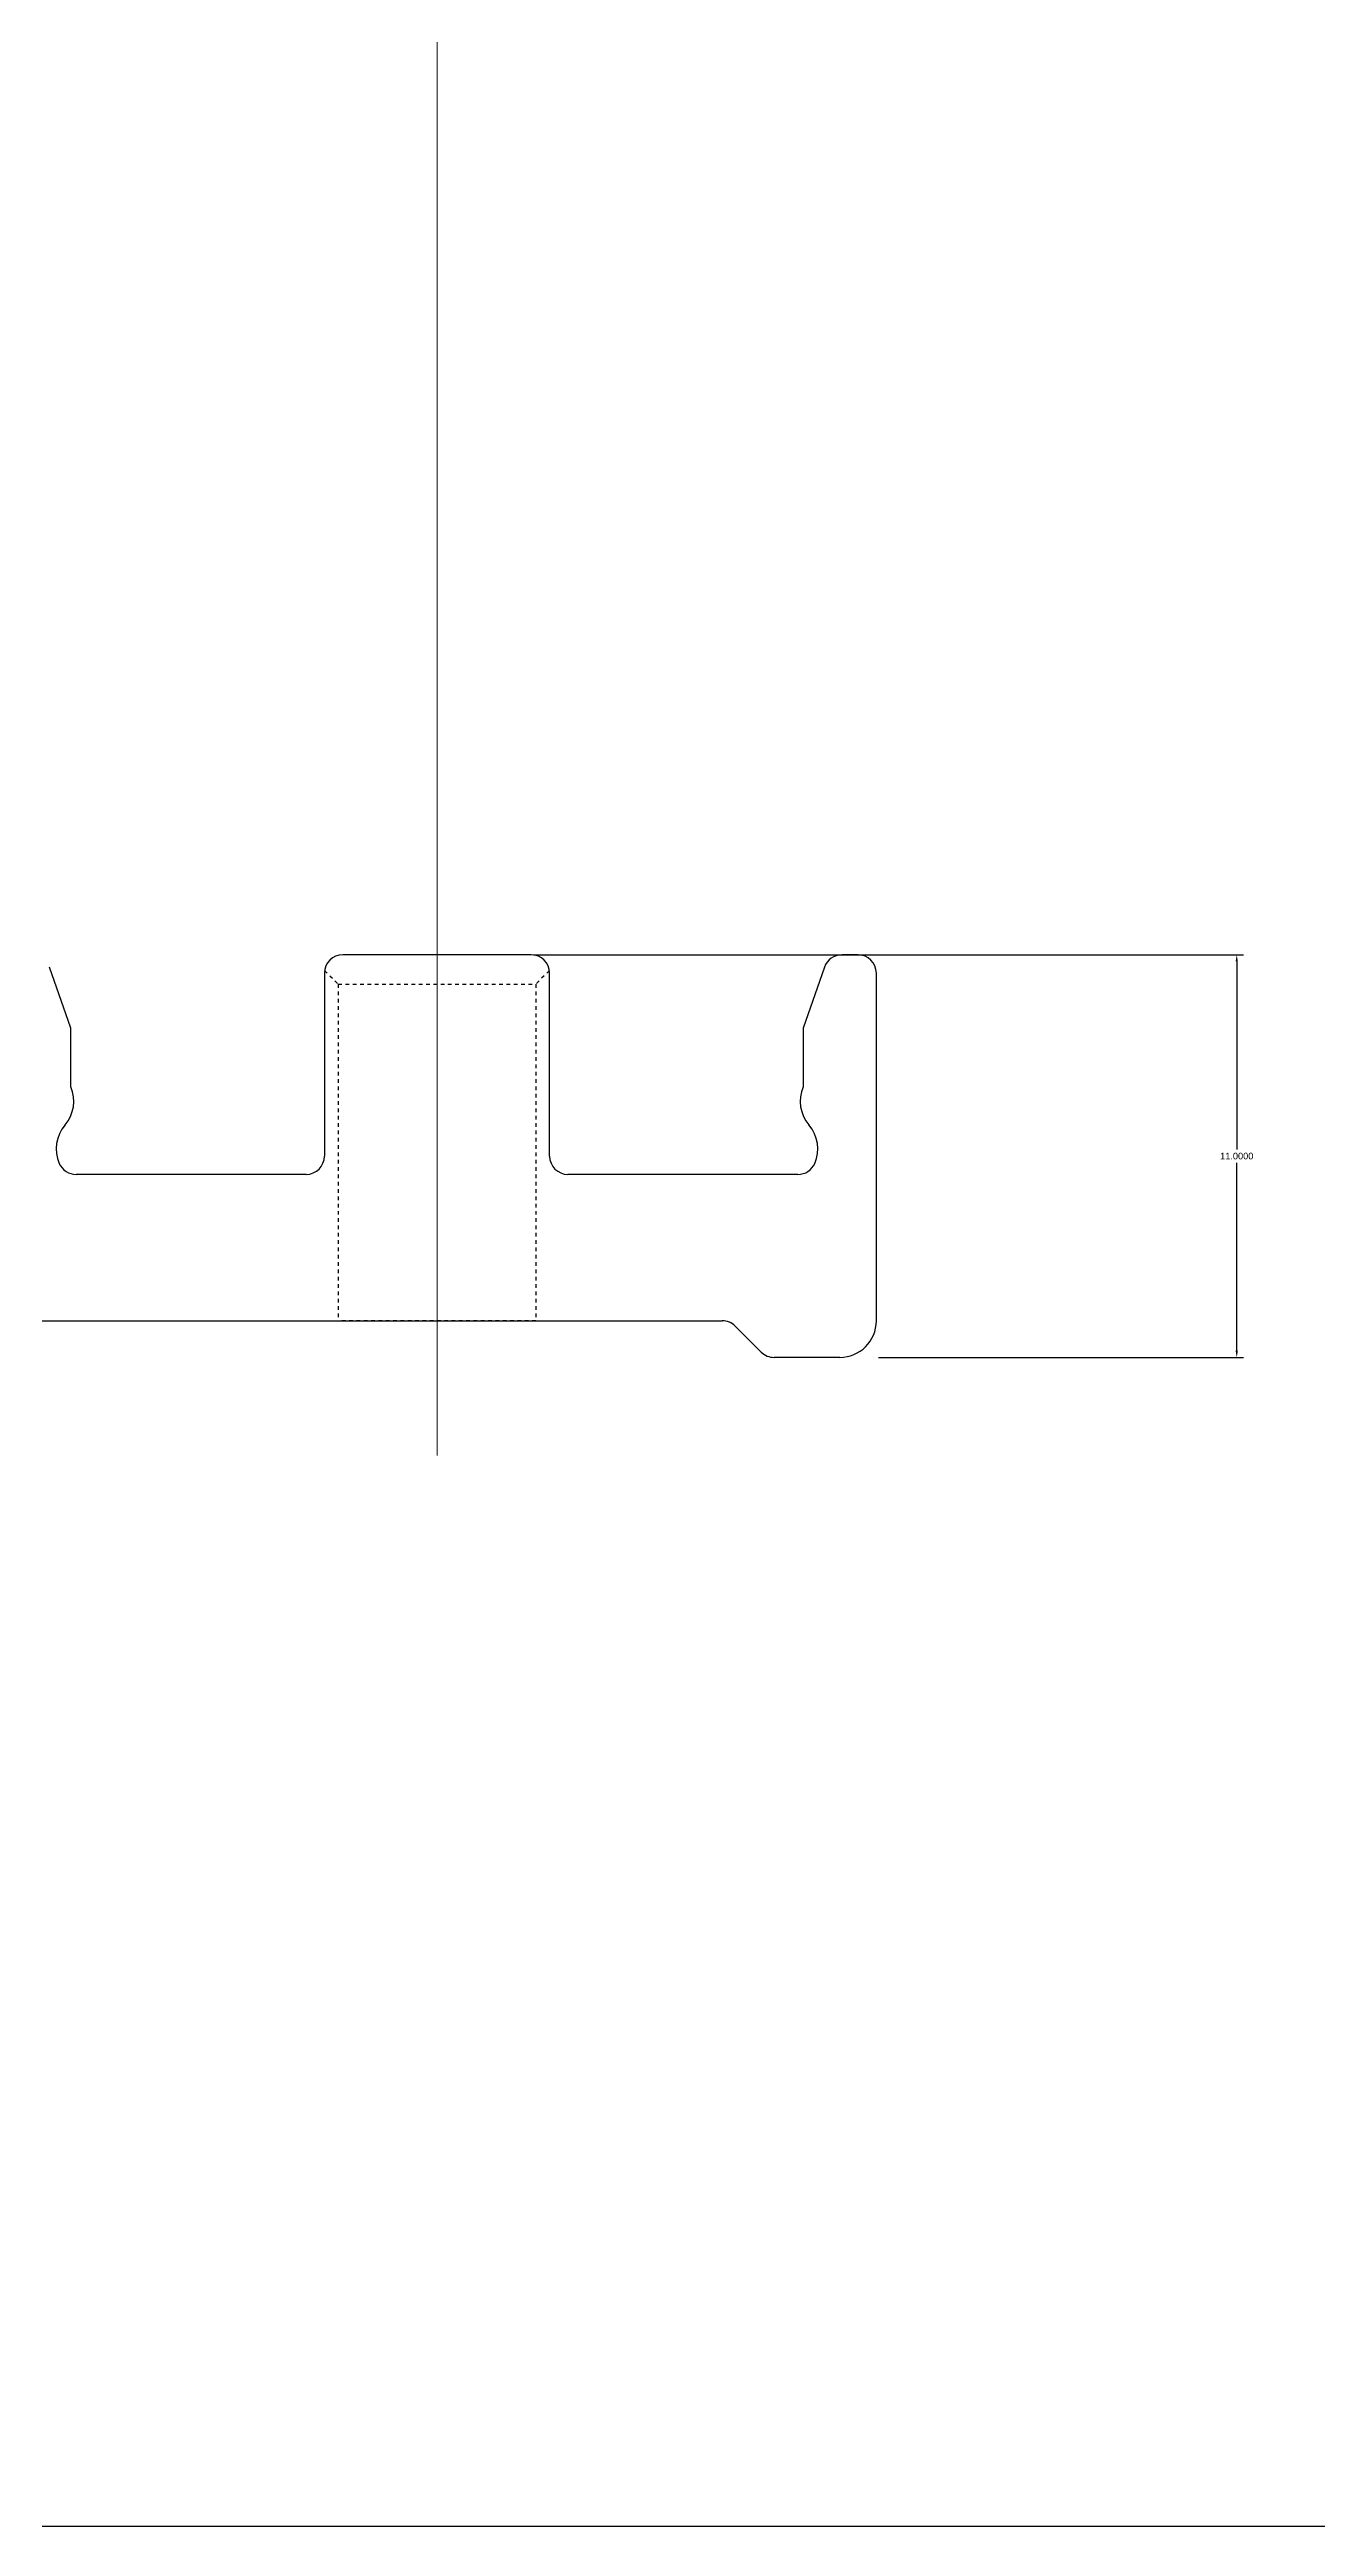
# Model space of a CAD drawing. Header units: millimetres. Extents: x 1927 to 14264, y 1863 to 5555.
# Drawn here: x 7393.7 to 7428.3, y 1920.5 to 1988.2 of the extents above; entities that cross this region are included whole.
import ezdxf

# ---------------------------------------------------------------- set-up
doc = ezdxf.new("R2010")
doc.units = ezdxf.units.MM
doc.linetypes.add('HIDDEN', pattern=[0.2, 0.1, -0.1])
doc.layers.add('02___PRT_ALL_AXES', color=7, linetype='Continuous')
doc.layers.add('DEFAULT_2', color=8, linetype='HIDDEN')
doc.styles.get("Standard").update_dxf_attribs({"font": 'arial.ttf'})
doc.dimstyles.get("Standard").update_dxf_attribs({"dimtxt": 0.18, "dimasz": 0.18, "dimexe": 0.18, "dimexo": 0.0625, "dimgap": 0.09, "dimtad": 0, "dimtih": 1, "dimtoh": 1, "dimdec": 4, "dimzin": 0, "dimdsep": 46, "dimtxsty": 'Standard', "dimcen": 0.09, "dimadec": 0, "dimazin": 0, "dimtfac": 1, "dimtdec": 4, "dimtofl": 0, "dimtmove": 0, "dimatfit": 3, "dimfxl": 1, "dimtolj": 1, "dimtzin": 0, "dimarcsym": 0})

# ---------------------------------------------------------------- blocks, each defined once
blk = doc.blocks.new('*D360')
at = {"color": 0, "lineweight": -2, "transparency": 16777216}
for p, q in [((7406.886, 1963.464), (7426.272, 1963.464)), ((7426.092, 1963.284), (7426.092, 1958.146)), ((7426.092, 1952.644), (7426.092, 1957.782)), ((7416.311, 1952.464), (7426.272, 1952.464))]:
    blk.add_line(p, q, dxfattribs=at)
at = {"color": 0, "transparency": 16777216}
for points in [[(7426.062, 1963.284), (7426.122, 1963.284), (7426.092, 1963.464)], [(7426.062, 1952.644), (7426.122, 1952.644), (7426.092, 1952.464)]]:
    blk.add_solid(points, dxfattribs=at)
at = {"layer": 'Defpoints', "color": 0, "transparency": 16777216}
for p in [(7406.824, 1963.464), (7416.249, 1952.464), (7426.092, 1952.464)]:
    blk.add_point(p, dxfattribs=at)
at = {"color": 0, "lineweight": 5, "transparency": 16777216, "insert": (7426.092, 1957.964), "char_height": 0.18, "attachment_point": 5}
blk.add_mtext('\\A1;11.0000', dxfattribs=at)

msp = doc.modelspace()

# ---------------------------------------------------------------- linework, layer by layer
at = {"color": 1, "lineweight": 5}
msp.add_line((7404.24855, 1949.78677), (7404.24855, 2089.11288), dxfattribs=at)
at = {"color": 7, "linetype": 'Continuous'}
for p, q in [((7406.82355, 1963.46371), (7401.67355, 1963.46371)), ((7415.74855, 1963.46371), (7415.30329, 1963.46371)), ((7394.24855, 1961.46371), (7393.66574, 1963.12888)), ((7401.17355, 1962.96371), (7401.17355, 1957.96371)), ((7407.32355, 1957.96371), (7407.32355, 1962.96371)), ((7414.83136, 1963.12888), (7414.24855, 1961.46371)), ((7416.24855, 1953.46371), (7416.24855, 1962.96371)), ((7394.24855, 1959.85563), (7394.24855, 1961.46371)), ((7414.24855, 1961.46371), (7414.24855, 1959.85563)), ((7400.67355, 1957.46371), (7394.39036, 1957.46371)), ((7414.10674, 1957.46371), (7407.82355, 1957.46371)), ((7392.45565, 1953.46371), (7412.04144, 1953.46371)), ((7412.39499, 1953.31726), (7413.1021, 1952.61016)), ((7415.24855, 1952.46371), (7413.45565, 1952.46371))]:
    msp.add_line(p, q, dxfattribs=at)
msp.add_lwpolyline([(7288.3628, 2137.05307), (7593.07869, 2137.05307), (7593.07869, 1920.52023), (7288.3628, 1920.52023)], close=True)
for centre, radius, start, end in [((7401.67355, 1962.96371), 0.5, 90, 180), ((7406.82355, 1962.96371), 0.5, 0, 90), ((7415.30329, 1962.96371), 0.5, 90, 160.7099538), ((7415.74855, 1962.96371), 0.5, 0, 90), ((7393.32855, 1959.46371), 1, 319.4641979, 23.0739181), ((7415.16855, 1959.46371), 1, 156.9260819, 220.5358021), ((7394.84855, 1958.16386), 1, 139.4641979, 203.5974164), ((7413.64855, 1958.16386), 1, 336.4025836, 40.5358021), ((7400.67355, 1957.96371), 0.5, 270, 0), ((7407.82355, 1957.96371), 0.5, 180, 270), ((7394.39036, 1957.96371), 0.5, 203.5974164, 270), ((7414.10674, 1957.96371), 0.5, 270, 336.4025836), ((7412.04144, 1952.96371), 0.5, 45, 90), ((7415.24855, 1953.46371), 1, 270, 0), ((7413.45565, 1952.96371), 0.5, 225, 270)]:
    msp.add_arc(centre, radius, start, end, dxfattribs=at)
at = {"layer": '02___PRT_ALL_AXES', "color": 8, "linetype": 'HIDDEN'}
msp.add_line((7406.94855, 1953.46371), (7401.54855, 1953.46371), dxfattribs=at)
at = {"layer": 'DEFAULT_2', "color": 8, "linetype": 'HIDDEN'}
for p, q in [((7401.17848, 1963.03378), (7401.54855, 1962.66371)), ((7407.31861, 1963.03378), (7406.94855, 1962.66371)), ((7401.54855, 1962.66371), (7406.94855, 1962.66371)), ((7401.54855, 1962.66371), (7401.54855, 1953.46371)), ((7406.94855, 1962.66371), (7406.94855, 1953.46371))]:
    msp.add_line(p, q, dxfattribs=at)

# ---------------------------------------------------------------- dimensions: what is measured, and where the dimension line sits
at = {"lineweight": 5}
dim = msp.add_linear_dim(base=(7426.09238, 1952.46371), p1=(7406.82355, 1963.46371), p2=(7416.24855, 1952.46371), angle=90, dimstyle='Standard', dxfattribs=at)
dim.commit()
dim.dimension.update_dxf_attribs({"geometry": '*D360', "text_midpoint": (7426.09238, 1957.96371), "dimtype": 160})

doc.saveas('drawing.dxf')
